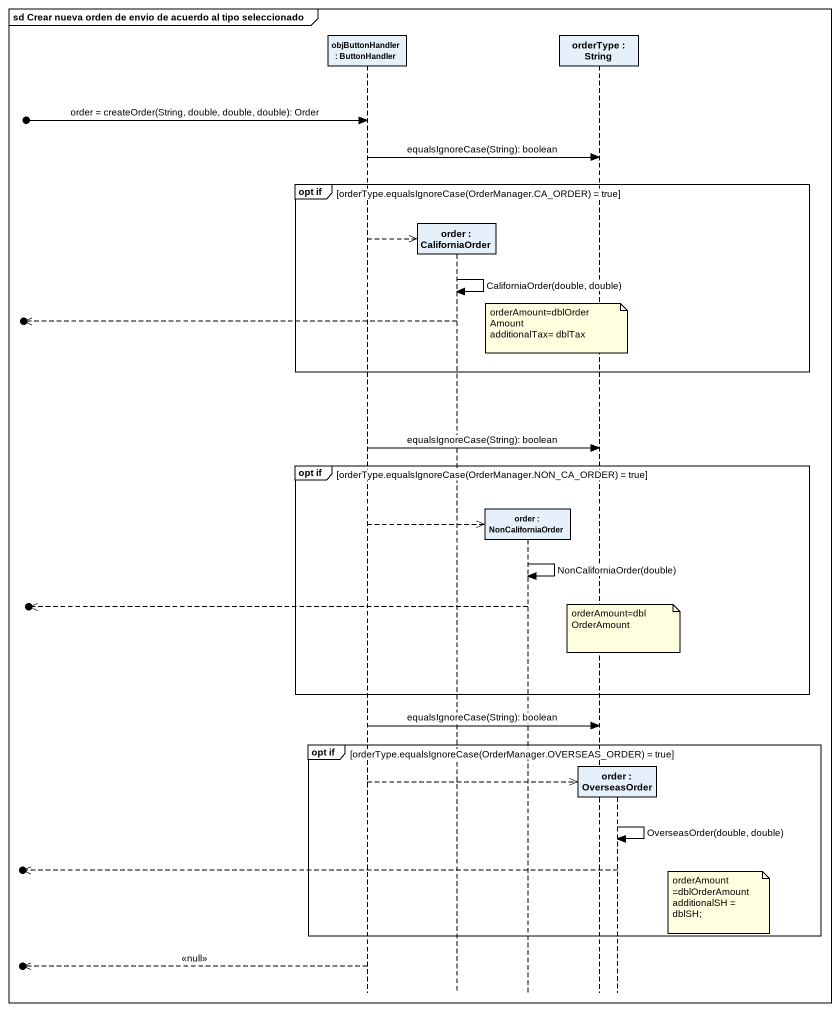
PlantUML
@startuml
mainframe sd Crear nueva orden de envio de acuerdo al tipo seleccionado
hide footbox
participant "objButtonHandler : ButtonHandler" as objButtonHandler
participant "order : CaliforniaOrder" as order
participant "order : NonCaliforniaOrder" as order_2
participant "orderType : String" as orderType
participant "order : OverseasOrder" as order_3

[o-> objButtonHandler : order = createOrder(String, double, double, double): Order
objButtonHandler -> orderType : equalsIgnoreCase(String): boolean
group opt if [orderType.equalsIgnoreCase(OrderManager.CA_ORDER) = true]
  objButtonHandler -->> order **
  order -> order : CaliforniaOrder(double, double)
  [o<<-- order
  note over order_2
    orderAmount=dblOrderAmount
    additionalTax= dblTax
  end note
end
objButtonHandler -> orderType : equalsIgnoreCase(String): boolean
group opt if [orderType.equalsIgnoreCase(OrderManager.NON_CA_ORDER) = true]
  objButtonHandler -->> order_2 **
  order_2 -> order_2 : NonCaliforniaOrder(double)
  [o<<-- order_2
  note over order_3 : orderAmount=dblOrderAmount
end
objButtonHandler -> orderType : equalsIgnoreCase(String): boolean
group opt if [orderType.equalsIgnoreCase(OrderManager.OVERSEAS_ORDER) = true]
  objButtonHandler -->> order_3 **
  order_3 -> order_3 : OverseasOrder(double, double)
  [o<<-- order_3
  note right of order_3
    orderAmount =dblOrderAmount
    additionalSH = dblSH;
  end note
end
[o<<-- objButtonHandler : <<null>>
@enduml
